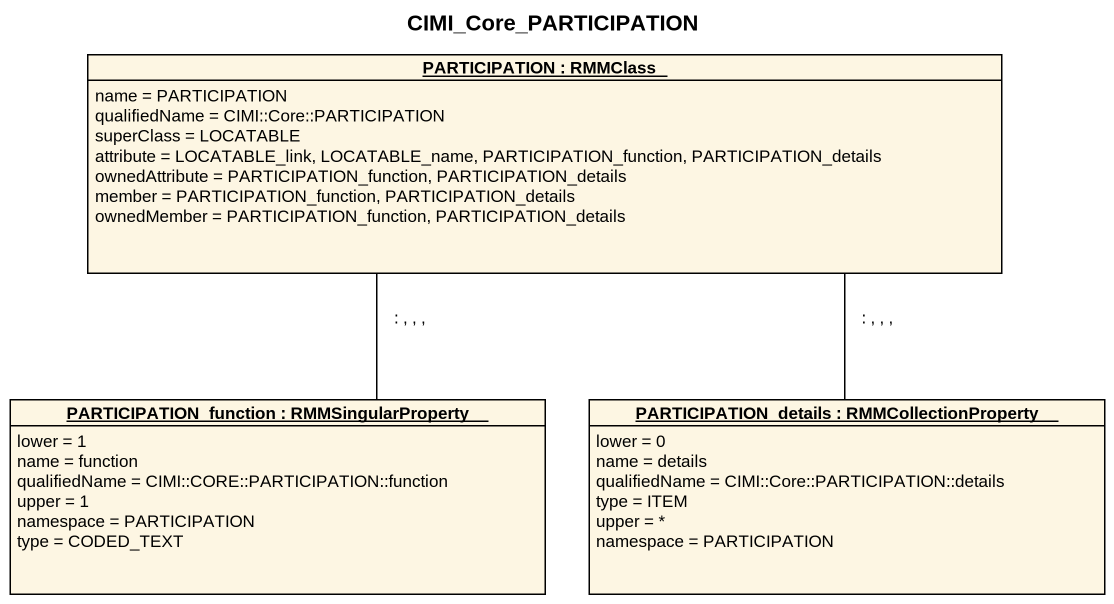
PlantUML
@startuml
title CIMI_Core_PARTICIPATION
hide circle
hide empty members
object "PARTICIPATION : RMMClass" as PARTICIPATION {
  name = PARTICIPATION
  qualifiedName = CIMI::Core::PARTICIPATION
  superClass = LOCATABLE
  attribute = LOCATABLE_link, LOCATABLE_name, PARTICIPATION_function, PARTICIPATION_details
  ownedAttribute = PARTICIPATION_function, PARTICIPATION_details
  member = PARTICIPATION_function, PARTICIPATION_details
  ownedMember = PARTICIPATION_function, PARTICIPATION_details
}
object "PARTICIPATION_function : RMMSingularProperty" as PARTICIPATION_function {
  lower = 1
  name = function
  qualifiedName = CIMI::CORE::PARTICIPATION::function
  upper = 1
  namespace = PARTICIPATION
  type = CODED_TEXT
}
object "PARTICIPATION_details : RMMCollectionProperty" as PARTICIPATION_details {
  lower = 0
  name = details
  qualifiedName = CIMI::Core::PARTICIPATION::details
  type = ITEM
  upper = *
  namespace = PARTICIPATION
}
PARTICIPATION -- PARTICIPATION_function : : , , ,
PARTICIPATION -- PARTICIPATION_details : : , , ,
@enduml
